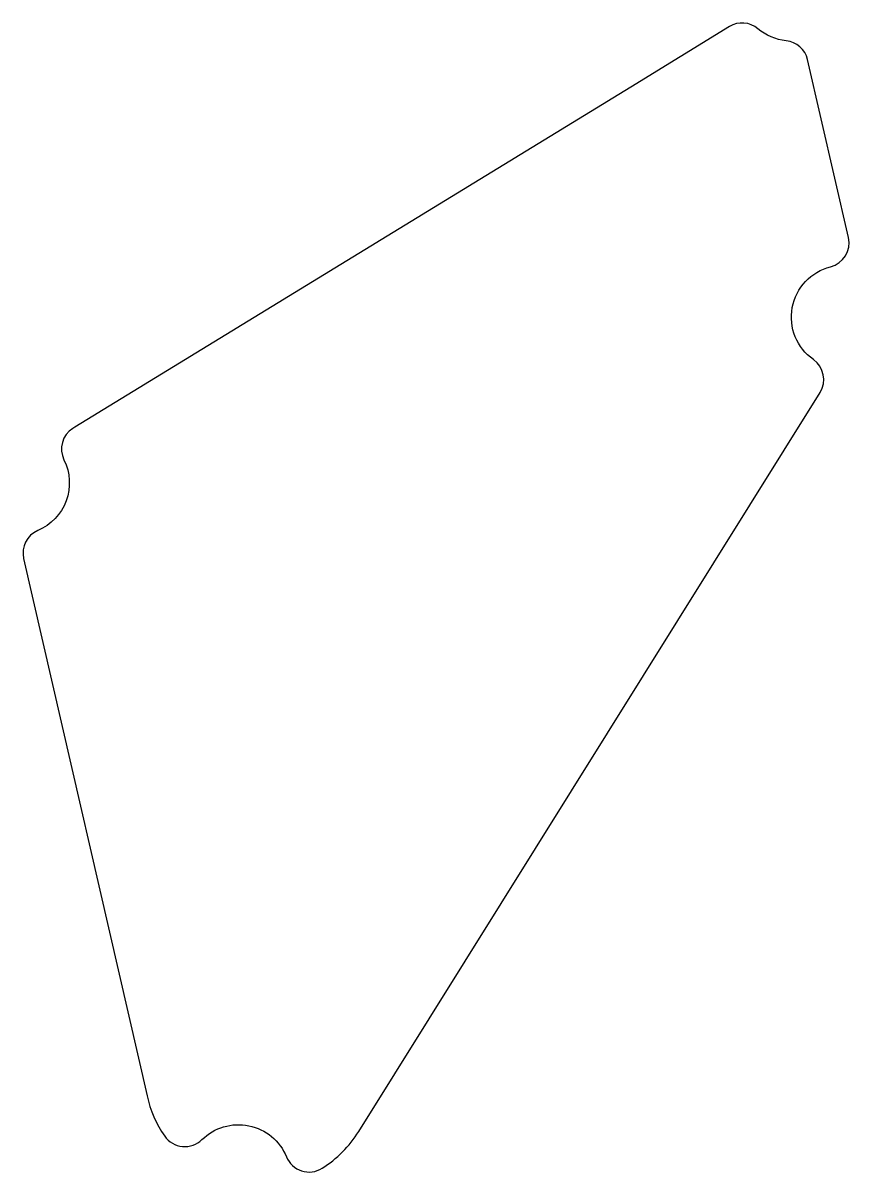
# Model space of a CAD drawing. Header units: millimetres. Extents: x 4 to 139, y 14 to 202.
import ezdxf

# ---------------------------------------------------------------- set-up
doc = ezdxf.new("R2010")
doc.units = ezdxf.units.MM
doc.header["$MEASUREMENT"] = 0

msp = doc.modelspace()

# ---------------------------------------------------------------- linework, layer by layer
msp.add_lwpolyline([(103.78, 191.69), (12.85, 136.08), (12.52, 135.87, 0.381967), (11.09, 130.73, -0.430106), (6.81, 119.15, 0.362778), (4.49, 114.58), (24.67, 26.7, 0.095264), (27.56, 20.14, 0.465432), (33.66, 19.56, -0.53264), (47.48, 16.74, 0.465432), (53.31, 14.87, 0.113137), (59.3, 20.89), (134.75, 141.74, 0.397864), (133.66, 147.12, -0.640504), (136.47, 162.31, 0.407507), (139.38, 167.08), (132.7, 196.17, 0.321467), (129.21, 199.26, -0.151204), (124.58, 201.22, 0.323365), (119.91, 201.57)], format="xyb", close=True)

doc.saveas('drawing.dxf')
